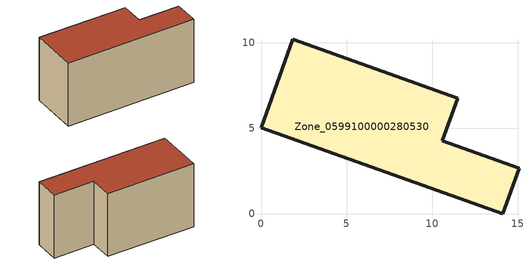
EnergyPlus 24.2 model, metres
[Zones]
Zone_0599100000280530
 floor ground (C_G): 0,5.02 1.84,10.21 11.47,6.76 10.59,4.26 15.06,2.67 14.11,0 z0.5
 wall outside (C_F): 1.84,10.21 0,5.02 14.11,0 15.06,2.67 10.59,4.26 11.47,6.76 1.84,10.21 z0.5:8.18
 roof outside (C_R): 0,5.02 14.11,0 15.06,2.67 10.59,4.26 11.47,6.76 1.84,10.21 z8.18
[BUILDING]
Pand.0599100000280530: North Axis=0; Terrain=City; Loads Convergence Tolerance Value=0.04; Temperature Convergence Tolerance Value=0.4; Solar Distribution=FullExterior; Maximum Number of Warmup Days=25; Minimum Number of Warmup Days=1
[Site:Location]
Rotterdam.The.Hague.AP_ZH_NLD Design_Conditions: Latitude=51.96; Longitude=4.45; Time Zone=1; Elevation=-4.5
[SITE:GROUNDTEMPERATURE:BUILDINGSURFACE]
18, 18, 18, 18, 18, 18, 18, 18, 18, 18, 18, 18
[MATERIAL] Thermal Absorptance=0.9; Solar Absorptance=0.7; Visible Absorptance=0.7
Name | Roughness | Thickness | Conductivity | Density | Specific Heat
G.TI.1975-1991 | MediumSmooth | 0.15 | 0.288461 | 540 | 1210
F.TI.1975-1991 | Rough | 0.3 | 0.230769 | 1920 | 840
R.TI.1975-1991 | MediumRough | 0.2 | 0.153846 | 1500 | 1000
[CONSTRUCTION]
C_G: G.TI.1975-1991
C_F: F.TI.1975-1991
C_R: R.TI.1975-1991
[ZONE]
Zone_0599100000280530: Type=1; Multiplier=1; Ceiling Height=Autocalculate; Volume=Autocalculate; Floor Area=autocalculate; Part of Total Floor Area=Yes
[ZONEINFILTRATION:DESIGNFLOWRATE]
Infil_Zone_0599100000280530: Zone or ZoneList or Space or SpaceList=Zone_0599100000280530; Schedule=AlwaysOn; Design Flow Rate Calculation Method=Flow/Area; Flow Rate per Floor Area=0.003; Constant Term Coefficient=1; Temperature Term Coefficient=0; Velocity Term Coefficient=0; Velocity Squared Term Coefficient=0
[HVACTEMPLATE:ZONE:IDEALLOADSAIRSYSTEM]
Zone_0599100000280530: Maximum Heating Supply Air Temperature=50; Minimum Cooling Supply Air Temperature=13; Maximum Heating Supply Air Humidity Ratio=0.0156; Minimum Cooling Supply Air Humidity Ratio=0.0077; Heating Limit=NoLimit; Cooling Limit=NoLimit; Dehumidification Control Type=ConstantSensibleHeatRatio; Cooling Sensible Heat Ratio=0.7; Dehumidification Setpoint=60; Humidification Control Type=None; Humidification Setpoint=30; Outdoor Air Method=None; Outdoor Air Flow Rate per Person=0.00944; Outdoor Air Flow Rate per Zone Floor Area=0; Outdoor Air Flow Rate per Zone=0; Demand Controlled Ventilation Type=None; Outdoor Air Economizer Type=NoEconomizer; Heat Recovery Type=None; Sensible Heat Recovery Effectiveness=0.7; Latent Heat Recovery Effectiveness=0.65
[ZONECONTROL:THERMOSTAT]
ThermostatControl_Zone_0599100000280530: Zone or ZoneList=Zone_0599100000280530; Control Type Schedule=DualSetpointControlType; Control 1=Thermostat_Zone_0599100000280530; Temperature Difference Between Cutout And Setpoint=0
[THERMOSTATSETPOINT:DUALSETPOINT]
Thermostat_Zone_0599100000280530: Heating Setpoint Temperature Schedule=HeatingSetpoint_Zone_0599100000280530; Cooling Setpoint Temperature Schedule=CoolingSetpoint_Zone_0599100000280530
[SCHEDULE:COMPACT]
HeatingSetpoint_Zone_0599100000280530: Through: 12/31, For: AllDays, Until: 24:00, 21
CoolingSetpoint_Zone_0599100000280530: Through: 12/31, For: AllDays, Until: 24:00, 24
DualSetpointControlType: Through: 12/31, For: AllDays, Until: 24:00, 4
AlwaysOn: Through: 12/31, For: AllDays, Until: 24:00, 1
